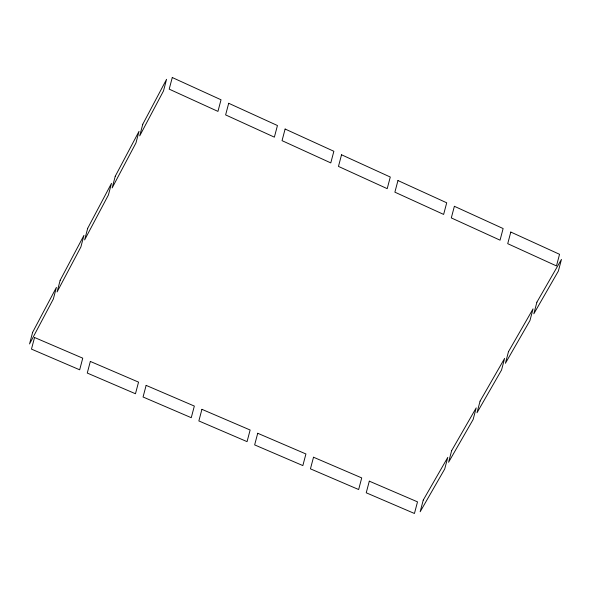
<?xml version="1.0" encoding="UTF-8"?>
<svg xmlns="http://www.w3.org/2000/svg" width="591" height="591" viewBox="0 0 591 591"><rect width="100%" height="100%" fill="white"/><g stroke="black" fill="none" stroke-linecap="round" stroke-linejoin="round"><path stroke-width="0.89" d="M32.623 332.319L29.55 343.947L53.345 299.002L56.411 287.381L32.623 332.319M34.544 337.491L31.471 349.111L79.674 369.803L82.747 358.176L34.544 337.491M60.156 280.304L57.091 291.932L80.878 246.986L83.952 235.358L60.156 280.304M87.697 228.289L84.624 239.909L108.419 194.971L111.492 183.343L87.697 228.289M115.238 176.266L112.164 187.894L135.96 142.948L139.025 131.328L115.238 176.266M142.771 124.25L139.705 135.878L163.493 90.933L166.566 79.312L142.771 124.25M90.334 361.433L87.269 373.061L135.472 393.746L138.545 382.126L90.334 361.433M172.276 77.524L169.203 89.145L217.953 111.396L221.027 99.776L172.276 77.524M146.132 385.376L143.059 397.004L191.262 417.697L194.336 406.069L146.132 385.376M228.695 103.277L225.622 114.905L274.372 137.156L277.445 125.528L228.695 103.277M201.923 409.327L198.857 420.947L247.06 441.64L250.133 430.012L201.923 409.327M285.113 129.03L282.047 140.658L330.79 162.909L333.863 151.281L285.113 129.03M257.72 433.269L254.647 444.897L302.851 465.582L305.924 453.962L257.72 433.269M341.539 154.783L338.466 166.411L387.216 188.662L390.282 177.034L341.539 154.783M313.511 457.22L310.445 468.84L358.648 489.533L361.722 477.905L313.511 457.22M397.957 180.543L394.884 192.164L443.634 214.415L446.707 202.794L397.957 180.543M369.309 481.163L366.235 492.791L414.439 513.476L417.512 501.855L369.309 481.163M454.376 206.296L451.31 217.916L500.052 240.168L503.126 228.547L454.376 206.296M423.237 500.119L420.171 511.74L444.72 468.988L447.793 457.36L423.237 500.119M451.657 450.63L448.584 462.258L473.132 419.499L476.206 407.871L451.657 450.63M510.801 232.049L507.728 243.677L556.471 265.928L559.544 254.3L510.801 232.049M480.069 401.141L476.996 412.769L501.552 370.01L504.618 358.39L480.069 401.141M508.482 351.66L505.416 363.28L529.964 320.529L533.038 308.901L508.482 351.66M536.901 302.171L533.828 313.799L558.377 271.04L561.45 259.419L536.901 302.171"/></g></svg>
